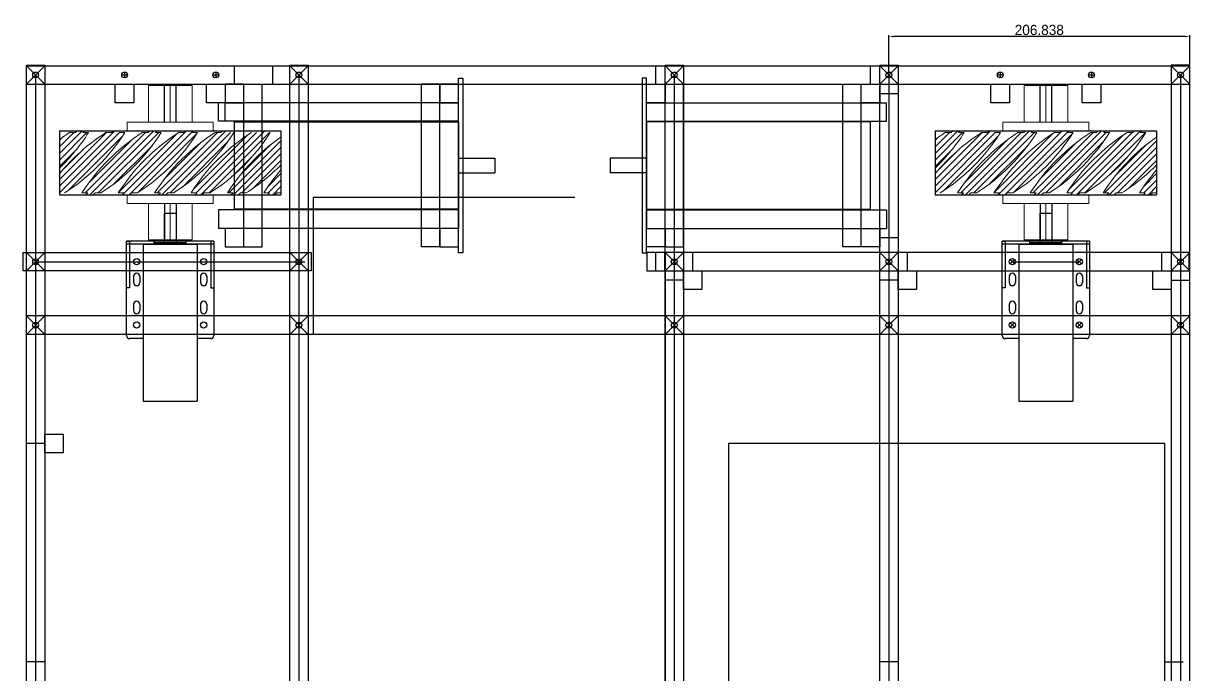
# Model space of a CAD drawing. Header units: millimetres. Extents: x -15418 to 43885, y -27590 to 23052.
# Drawn here: x 24962 to 25764, y -18521 to -18073 of the extents above; entities that cross this region are included whole.
import ezdxf

# ---------------------------------------------------------------- set-up
doc = ezdxf.new("R2010")
doc.units = ezdxf.units.MM
doc.header["$LTSCALE"] = 0.5
doc.layers.get('0').update_dxf_attribs({"lineweight": 5})
doc.layers.get('Defpoints').update_dxf_attribs({"color": 4})
for name, color, linetype in [('Layer1', 1, 'Continuous'), ('Layer2', 2, 'Continuous'), ('Layer3', 9, 'Continuous'), ('Layer4', 6, 'Continuous')]:
    doc.layers.add(name, color=color, linetype=linetype)
doc.layers.add('Layer5', color=51, linetype='Continuous', lineweight=5)
doc.dimstyles.new('ISO-25', dxfattribs={"dimtxt": 7, "dimasz": 3, "dimexe": 1, "dimexo": 1, "dimgap": 1, "dimtad": 1, "dimtoh": 1, "dimdec": 3, "dimdsep": 46, "dimtxsty": 'Standard', "dimcen": 2.5, "dimadec": 0, "dimazin": 0, "dimtfac": 1, "dimtdec": 3, "dimtmove": 0, "dimatfit": 3, "dimfxl": 1, "dimarcsym": 1})
pattern_1 = [(225, (50838.3963, -2337.0026), (2.24506403, -2.24506403), [])]
pattern_2 = [(225, (51440.5963, -2337.0026), (2.24506403, -2.24506403), [])]

# ---------------------------------------------------------------- blocks, each defined once
blk = doc.blocks.new('*D368')
at = {"layer": 'Defpoints', "color": 0, "transparency": 16777216}
for p in [(25556.9, -18082.13), (25763.73, -18102.18), (25556.9, -18108.53)]:
    blk.add_point(p, dxfattribs=at)
at = {"layer": 'Layer2', "color": 0, "lineweight": -2, "transparency": 16777216}
for p, q in [((25556.9, -18107.53), (25556.9, -18081.13)), ((25760.73, -18082.13), (25559.9, -18082.13)), ((25763.73, -18101.18), (25763.73, -18081.13))]:
    blk.add_line(p, q, dxfattribs=at)
at = {"layer": 'Layer2', "color": 0, "transparency": 16777216}
for points in [[(25559.9, -18081.63), (25559.9, -18082.63), (25556.9, -18082.13)], [(25760.73, -18081.63), (25760.73, -18082.63), (25763.73, -18082.13)]]:
    blk.add_solid(points, dxfattribs=at)
at = {"layer": 'Layer2', "color": 0, "transparency": 16777216, "insert": (25660.31, -18077.63), "char_height": 7, "attachment_point": 5}
blk.add_mtext('206.838', dxfattribs=at)

msp = doc.modelspace()

# ---------------------------------------------------------------- hatches: boundary and pattern name
at = {"layer": 'Layer5', "transparency": 33554661}
h = msp.add_hatch(dxfattribs=at)
h.set_pattern_fill('ANSI31', color=256, angle=180)
h.set_pattern_definition(pattern_1)
edge = h.paths.add_edge_path()
edge.add_line((25028.7036, -18146.8757), (25023.7036, -18146.8757))
edge.add_line((25023.7036, -18146.8757), (25022.4636, -18148.1157))
edge.add_line((25022.4636, -18148.1157), (25018.4636, -18148.1157))
edge.add_arc((25091.675, -18262.8471), 136.1, 122.5424058, 140.6485407)
edge.add_line((24986.4328, -18176.5495), (24986.4328, -18189.6357))
edge.add_line((24986.4328, -18189.6357), (24989.9436, -18189.6357))
edge.add_arc((24916.4751, -18074.6473), 136.455, -57.4246642, -32.5753358)
edge.add_line((25031.4636, -18148.1157), (25027.4636, -18148.1157))
edge.add_line((25027.4636, -18148.1157), (25028.7036, -18146.8757))
edge = h.paths.add_edge_path()
edge.add_line((25003.7036, -18146.8757), (24998.7036, -18146.8757))
edge.add_line((24998.7036, -18146.8757), (24997.4636, -18148.1157))
edge.add_line((24997.4636, -18148.1157), (24993.4636, -18148.1157))
edge.add_arc((25066.675, -18262.8471), 136.1, 122.5424058, 126.1273887)
edge.add_line((24986.4328, -18152.9181), (24986.4328, -18172.6422))
edge.add_arc((24891.4751, -18074.6473), 136.455, -45.9017964, -32.5753358)
edge.add_line((25006.4636, -18148.1157), (25002.4636, -18148.1157))
edge.add_line((25002.4636, -18148.1157), (25003.7036, -18146.8757))
h = msp.add_hatch(dxfattribs=at)
h.set_pattern_fill('ANSI31', color=256, angle=180)
h.set_pattern_definition(pattern_1)
h.paths.add_polyline_path([(25138.8328, -18173.7029, 0.03656583), (25126.9436, -18189.6357), (25130.9436, -18189.6357), (25129.7036, -18190.8757), (25134.7036, -18190.8757), (25135.9436, -18189.6357), (25138.8328, -18189.6357)], flags=17)
edge = h.paths.add_edge_path()
edge.add_line((25004.7036, -18190.8757), (25009.7036, -18190.8757))
edge.add_line((25009.7036, -18190.8757), (25010.9436, -18189.6357))
edge.add_line((25010.9436, -18189.6357), (25014.9436, -18189.6357))
edge.add_arc((24941.4751, -18074.6473), 136.455, -57.4246642, -32.5753358)
edge.add_line((25056.4636, -18148.1157), (25052.4636, -18148.1157))
edge.add_line((25052.4636, -18148.1157), (25053.7036, -18146.8757))
edge.add_line((25053.7036, -18146.8757), (25048.7036, -18146.8757))
edge.add_line((25048.7036, -18146.8757), (25047.4636, -18148.1157))
edge.add_line((25047.4636, -18148.1157), (25043.4636, -18148.1157))
edge.add_arc((25116.675, -18262.8471), 136.1, 122.5424058, 147.4575942)
edge.add_line((25001.9436, -18189.6357), (25005.9436, -18189.6357))
edge.add_line((25005.9436, -18189.6357), (25004.7036, -18190.8757))
edge = h.paths.add_edge_path()
edge.add_line((25079.7036, -18190.8757), (25084.7036, -18190.8757))
edge.add_line((25084.7036, -18190.8757), (25085.9436, -18189.6357))
edge.add_line((25085.9436, -18189.6357), (25089.9436, -18189.6357))
edge.add_arc((25016.4751, -18074.6473), 136.455, -57.4246642, -32.5753358)
edge.add_line((25131.4636, -18148.1157), (25127.4636, -18148.1157))
edge.add_line((25127.4636, -18148.1157), (25128.7036, -18146.8757))
edge.add_line((25128.7036, -18146.8757), (25123.7036, -18146.8757))
edge.add_line((25123.7036, -18146.8757), (25122.4636, -18148.1157))
edge.add_line((25122.4636, -18148.1157), (25118.4636, -18148.1157))
edge.add_arc((25191.675, -18262.8471), 136.1, 122.5424058, 147.4575942)
edge.add_line((25076.9436, -18189.6357), (25080.9436, -18189.6357))
edge.add_line((25080.9436, -18189.6357), (25079.7036, -18190.8757))
edge = h.paths.add_edge_path()
edge.add_line((25104.7036, -18190.8757), (25109.7036, -18190.8757))
edge.add_line((25109.7036, -18190.8757), (25110.9436, -18189.6357))
edge.add_line((25110.9436, -18189.6357), (25114.9436, -18189.6357))
edge.add_arc((25041.4751, -18074.6473), 136.455, -57.4246642, -44.481355)
edge.add_line((25138.8328, -18170.2582), (25138.8328, -18151.2057))
edge.add_arc((25216.675, -18262.8471), 136.1, 124.8862079, 147.4575942)
edge.add_line((25101.9436, -18189.6357), (25105.9436, -18189.6357))
edge.add_line((25105.9436, -18189.6357), (25104.7036, -18190.8757))
h = msp.add_hatch(dxfattribs=at)
h.set_pattern_fill('ANSI31', color=256, angle=180)
h.set_pattern_definition(pattern_1)
edge = h.paths.add_edge_path()
edge.add_line((25029.7036, -18190.8757), (25034.7036, -18190.8757))
edge.add_line((25034.7036, -18190.8757), (25035.9436, -18189.6357))
edge.add_line((25035.9436, -18189.6357), (25039.9436, -18189.6357))
edge.add_arc((24966.4751, -18074.6473), 136.455, -57.4246642, -32.5753358)
edge.add_line((25081.4636, -18148.1157), (25077.4636, -18148.1157))
edge.add_line((25077.4636, -18148.1157), (25078.7036, -18146.8757))
edge.add_line((25078.7036, -18146.8757), (25073.7036, -18146.8757))
edge.add_line((25073.7036, -18146.8757), (25072.4636, -18148.1157))
edge.add_line((25072.4636, -18148.1157), (25068.4636, -18148.1157))
edge.add_arc((25141.675, -18262.8471), 136.1, 122.5424058, 147.4575942)
edge.add_line((25026.9436, -18189.6357), (25030.9436, -18189.6357))
edge.add_line((25030.9436, -18189.6357), (25029.7036, -18190.8757))
edge = h.paths.add_edge_path()
edge.add_line((25054.7036, -18190.8757), (25059.7036, -18190.8757))
edge.add_line((25059.7036, -18190.8757), (25060.9436, -18189.6357))
edge.add_line((25060.9436, -18189.6357), (25064.9436, -18189.6357))
edge.add_arc((24991.4751, -18074.6473), 136.455, -57.4246642, -32.5753358)
edge.add_line((25106.4636, -18148.1157), (25102.4636, -18148.1157))
edge.add_line((25102.4636, -18148.1157), (25103.7036, -18146.8757))
edge.add_line((25103.7036, -18146.8757), (25098.7036, -18146.8757))
edge.add_line((25098.7036, -18146.8757), (25097.4636, -18148.1157))
edge.add_line((25097.4636, -18148.1157), (25093.4636, -18148.1157))
edge.add_arc((25166.675, -18262.8471), 136.1, 122.5424058, 147.4575942)
edge.add_line((25051.9436, -18189.6357), (25055.9436, -18189.6357))
edge.add_line((25055.9436, -18189.6357), (25054.7036, -18190.8757))
h = msp.add_hatch(dxfattribs=at)
h.set_pattern_fill('ANSI31', color=256, angle=180)
h.set_pattern_definition(pattern_2)
edge = h.paths.add_edge_path()
edge.add_line((25630.9036, -18146.8757), (25625.9036, -18146.8757))
edge.add_line((25625.9036, -18146.8757), (25624.6636, -18148.1157))
edge.add_line((25624.6636, -18148.1157), (25620.6636, -18148.1157))
edge.add_arc((25693.875, -18262.8471), 136.1, 122.5424058, 140.6485407)
edge.add_line((25588.6328, -18176.5495), (25588.6328, -18189.6357))
edge.add_line((25588.6328, -18189.6357), (25592.1436, -18189.6357))
edge.add_arc((25518.6751, -18074.6473), 136.455, -57.4246642, -32.5753358)
edge.add_line((25633.6636, -18148.1157), (25629.6636, -18148.1157))
edge.add_line((25629.6636, -18148.1157), (25630.9036, -18146.8757))
edge = h.paths.add_edge_path()
edge.add_line((25605.9036, -18146.8757), (25600.9036, -18146.8757))
edge.add_line((25600.9036, -18146.8757), (25599.6636, -18148.1157))
edge.add_line((25599.6636, -18148.1157), (25595.6636, -18148.1157))
edge.add_arc((25668.875, -18262.8471), 136.1, 122.5424058, 126.1273887)
edge.add_line((25588.6328, -18152.9181), (25588.6328, -18172.6422))
edge.add_arc((25493.6751, -18074.6473), 136.455, -45.9017964, -32.5753358)
edge.add_line((25608.6636, -18148.1157), (25604.6636, -18148.1157))
edge.add_line((25604.6636, -18148.1157), (25605.9036, -18146.8757))
h = msp.add_hatch(dxfattribs=at)
h.set_pattern_fill('ANSI31', color=256, angle=180)
h.set_pattern_definition(pattern_2)
h.paths.add_polyline_path([(25741.0328, -18173.7029, 0.03656583), (25729.1436, -18189.6357), (25733.1436, -18189.6357), (25731.9036, -18190.8757), (25736.9036, -18190.8757), (25738.1436, -18189.6357), (25741.0328, -18189.6357)], flags=17)
edge = h.paths.add_edge_path()
edge.add_line((25606.9036, -18190.8757), (25611.9036, -18190.8757))
edge.add_line((25611.9036, -18190.8757), (25613.1436, -18189.6357))
edge.add_line((25613.1436, -18189.6357), (25617.1436, -18189.6357))
edge.add_arc((25543.6751, -18074.6473), 136.455, -57.4246642, -32.5753358)
edge.add_line((25658.6636, -18148.1157), (25654.6636, -18148.1157))
edge.add_line((25654.6636, -18148.1157), (25655.9036, -18146.8757))
edge.add_line((25655.9036, -18146.8757), (25650.9036, -18146.8757))
edge.add_line((25650.9036, -18146.8757), (25649.6636, -18148.1157))
edge.add_line((25649.6636, -18148.1157), (25645.6636, -18148.1157))
edge.add_arc((25718.875, -18262.8471), 136.1, 122.5424058, 147.4575942)
edge.add_line((25604.1436, -18189.6357), (25608.1436, -18189.6357))
edge.add_line((25608.1436, -18189.6357), (25606.9036, -18190.8757))
edge = h.paths.add_edge_path()
edge.add_line((25681.9036, -18190.8757), (25686.9036, -18190.8757))
edge.add_line((25686.9036, -18190.8757), (25688.1436, -18189.6357))
edge.add_line((25688.1436, -18189.6357), (25692.1436, -18189.6357))
edge.add_arc((25618.6751, -18074.6473), 136.455, -57.4246642, -32.5753358)
edge.add_line((25733.6636, -18148.1157), (25729.6636, -18148.1157))
edge.add_line((25729.6636, -18148.1157), (25730.9036, -18146.8757))
edge.add_line((25730.9036, -18146.8757), (25725.9036, -18146.8757))
edge.add_line((25725.9036, -18146.8757), (25724.6636, -18148.1157))
edge.add_line((25724.6636, -18148.1157), (25720.6636, -18148.1157))
edge.add_arc((25793.875, -18262.8471), 136.1, 122.5424058, 147.4575942)
edge.add_line((25679.1436, -18189.6357), (25683.1436, -18189.6357))
edge.add_line((25683.1436, -18189.6357), (25681.9036, -18190.8757))
edge = h.paths.add_edge_path()
edge.add_line((25706.9036, -18190.8757), (25711.9036, -18190.8757))
edge.add_line((25711.9036, -18190.8757), (25713.1436, -18189.6357))
edge.add_line((25713.1436, -18189.6357), (25717.1436, -18189.6357))
edge.add_arc((25643.6751, -18074.6473), 136.455, -57.4246642, -44.481355)
edge.add_line((25741.0328, -18170.2582), (25741.0328, -18151.2057))
edge.add_arc((25818.875, -18262.8471), 136.1, 124.8862079, 147.4575942)
edge.add_line((25704.1436, -18189.6357), (25708.1436, -18189.6357))
edge.add_line((25708.1436, -18189.6357), (25706.9036, -18190.8757))
h = msp.add_hatch(dxfattribs=at)
h.set_pattern_fill('ANSI31', color=256, angle=180)
h.set_pattern_definition(pattern_2)
edge = h.paths.add_edge_path()
edge.add_line((25631.9036, -18190.8757), (25636.9036, -18190.8757))
edge.add_line((25636.9036, -18190.8757), (25638.1436, -18189.6357))
edge.add_line((25638.1436, -18189.6357), (25642.1436, -18189.6357))
edge.add_arc((25568.6751, -18074.6473), 136.455, -57.4246642, -32.5753358)
edge.add_line((25683.6636, -18148.1157), (25679.6636, -18148.1157))
edge.add_line((25679.6636, -18148.1157), (25680.9036, -18146.8757))
edge.add_line((25680.9036, -18146.8757), (25675.9036, -18146.8757))
edge.add_line((25675.9036, -18146.8757), (25674.6636, -18148.1157))
edge.add_line((25674.6636, -18148.1157), (25670.6636, -18148.1157))
edge.add_arc((25743.875, -18262.8471), 136.1, 122.5424058, 147.4575942)
edge.add_line((25629.1436, -18189.6357), (25633.1436, -18189.6357))
edge.add_line((25633.1436, -18189.6357), (25631.9036, -18190.8757))
edge = h.paths.add_edge_path()
edge.add_line((25656.9036, -18190.8757), (25661.9036, -18190.8757))
edge.add_line((25661.9036, -18190.8757), (25663.1436, -18189.6357))
edge.add_line((25663.1436, -18189.6357), (25667.1436, -18189.6357))
edge.add_arc((25593.6751, -18074.6473), 136.455, -57.4246642, -32.5753358)
edge.add_line((25708.6636, -18148.1157), (25704.6636, -18148.1157))
edge.add_line((25704.6636, -18148.1157), (25705.9036, -18146.8757))
edge.add_line((25705.9036, -18146.8757), (25700.9036, -18146.8757))
edge.add_line((25700.9036, -18146.8757), (25699.6636, -18148.1157))
edge.add_line((25699.6636, -18148.1157), (25695.6636, -18148.1157))
edge.add_arc((25768.875, -18262.8471), 136.1, 122.5424058, 147.4575942)
edge.add_line((25654.1436, -18189.6357), (25658.1436, -18189.6357))
edge.add_line((25658.1436, -18189.6357), (25656.9036, -18190.8757))

# ---------------------------------------------------------------- linework, layer by layer
at = {"transparency": 33554661}
for p, q in [((25047.6328, -18115.8757), (25077.6328, -18115.8757)), ((25047.6328, -18140.8757), (25047.6328, -18115.8757)), ((25062.6328, -18140.8757), (25062.6328, -18115.8757)), ((25077.6328, -18140.8757), (25077.6328, -18115.8757)), ((25649.8328, -18115.8757), (25679.8328, -18115.8757)), ((25649.8328, -18140.8757), (25649.8328, -18115.8757)), ((25664.8328, -18140.8757), (25664.8328, -18115.8757)), ((25679.8328, -18140.8757), (25679.8328, -18115.8757)), ((25033.1328, -18146.8757), (25033.1328, -18140.8757)), ((25033.1328, -18140.8757), (25092.1328, -18140.8757)), ((25092.1328, -18140.8757), (25092.1328, -18146.8757)), ((25635.3328, -18146.8757), (25635.3328, -18140.8757)), ((25635.3328, -18140.8757), (25694.3328, -18140.8757)), ((25694.3328, -18140.8757), (25694.3328, -18146.8757)), ((25092.1328, -18146.8757), (25033.1328, -18146.8757)), ((25694.3328, -18146.8757), (25635.3328, -18146.8757)), ((25033.1328, -18190.8757), (25092.1328, -18190.8757)), ((25033.1328, -18196.8757), (25033.1328, -18190.8757)), ((25092.1328, -18190.8757), (25092.1328, -18196.8757)), ((25635.3328, -18190.8757), (25694.3328, -18190.8757)), ((25635.3328, -18196.8757), (25635.3328, -18190.8757)), ((25694.3328, -18190.8757), (25694.3328, -18196.8757)), ((25092.1328, -18196.8757), (25033.1328, -18196.8757)), ((25047.6328, -18196.8757), (25047.6328, -18221.8757)), ((25062.6328, -18196.8757), (25062.6328, -18221.8757)), ((25077.6328, -18196.8757), (25077.6328, -18221.8757)), ((25694.3328, -18196.8757), (25635.3328, -18196.8757)), ((25649.8328, -18196.8757), (25649.8328, -18221.8757)), ((25664.8328, -18196.8757), (25664.8328, -18221.8757)), ((25679.8328, -18196.8757), (25679.8328, -18221.8757)), ((25077.6328, -18221.8757), (25047.6328, -18221.8757)), ((25679.8328, -18221.8757), (25649.8328, -18221.8757))]:
    msp.add_line(p, q, dxfattribs=at)
at = {"layer": 'Defpoints', "transparency": 33554661}
for p, q in [((25032.6328, -18287.5857), (25032.6328, -18222.8757)), ((25092.6328, -18222.8757), (25032.6328, -18222.8757)), ((25032.6328, -18222.8757), (25034.6328, -18222.8757)), ((25034.6328, -18222.8757), (25034.6328, -18254.8757)), ((25051.6328, -18224.8757), (25051.6328, -18222.8757)), ((25073.6328, -18224.8757), (25073.6328, -18222.8757)), ((25092.6328, -18222.8757), (25090.6328, -18222.8757)), ((25090.6328, -18222.8757), (25090.6328, -18254.8757)), ((25092.6328, -18222.8757), (25092.6328, -18287.5857)), ((25634.8328, -18287.5857), (25634.8328, -18222.8757)), ((25694.8328, -18222.8757), (25634.8328, -18222.8757)), ((25634.8328, -18222.8757), (25636.8328, -18222.8757)), ((25636.8328, -18222.8757), (25636.8328, -18254.8757)), ((25653.8328, -18224.8757), (25653.8328, -18222.8757)), ((25675.8328, -18224.8757), (25675.8328, -18222.8757)), ((25694.8328, -18222.8757), (25692.8328, -18222.8757)), ((25692.8328, -18222.8757), (25692.8328, -18254.8757)), ((25694.8328, -18222.8757), (25694.8328, -18287.5857)), ((25092.6328, -18224.8757), (25032.6328, -18224.8757)), ((25694.8328, -18224.8757), (25634.8328, -18224.8757)), ((25037.4828, -18246.8757), (25037.4828, -18251.1757)), ((25041.7828, -18246.8757), (25041.7828, -18251.1757)), ((25083.4828, -18246.8757), (25083.4828, -18251.1757)), ((25087.7828, -18246.8757), (25087.7828, -18251.1757)), ((25639.6828, -18246.8757), (25639.6828, -18251.1757)), ((25643.9828, -18246.8757), (25643.9828, -18251.1757)), ((25685.6828, -18246.8757), (25685.6828, -18251.1757)), ((25689.9828, -18246.8757), (25689.9828, -18251.1757)), ((25034.6328, -18254.8757), (25032.6328, -18254.8757)), ((25090.6328, -18254.8757), (25092.6328, -18254.8757)), ((25636.8328, -18254.8757), (25634.8328, -18254.8757)), ((25692.8328, -18254.8757), (25694.8328, -18254.8757)), ((25037.4828, -18266.1757), (25037.4828, -18270.4757)), ((25041.7828, -18266.1757), (25041.7828, -18270.4757)), ((25083.4828, -18266.1757), (25083.4828, -18270.4757)), ((25087.7828, -18266.1757), (25087.7828, -18270.4757)), ((25639.6828, -18266.1757), (25639.6828, -18270.4757)), ((25643.9828, -18266.1757), (25643.9828, -18270.4757)), ((25685.6828, -18266.1757), (25685.6828, -18270.4757)), ((25689.9828, -18266.1757), (25689.9828, -18270.4757)), ((25043.9828, -18289.7357), (25034.7828, -18289.7357)), ((25090.4828, -18289.7357), (25081.2828, -18289.7357)), ((25646.1828, -18289.7357), (25636.9828, -18289.7357)), ((25692.6828, -18289.7357), (25683.4828, -18289.7357))]:
    msp.add_line(p, q, dxfattribs=at)
for centre in [(25039.6328, -18236.8757), (25039.6328, -18236.8757), (25085.6328, -18236.8757), (25085.6328, -18236.8757), (25641.8328, -18236.8757), (25641.8328, -18236.8757), (25687.8328, -18236.8757), (25687.8328, -18236.8757), (25039.6328, -18280.4757), (25039.6328, -18280.4757), (25085.6328, -18280.4757), (25085.6328, -18280.4757), (25641.8328, -18280.4757), (25641.8328, -18280.4757), (25687.8328, -18280.4757), (25687.8328, -18280.4757)]:
    msp.add_circle(centre, 2.15, dxfattribs=at)
for centre, start, end in [((25039.6328, -18246.8757), 0, 180), ((25085.6328, -18246.8757), 0, 180), ((25641.8328, -18246.8757), 0, 180), ((25687.8328, -18246.8757), 0, 180), ((25039.6328, -18251.1757), 180, 0), ((25085.6328, -18251.1757), 180, 0), ((25641.8328, -18251.1757), 180, 0), ((25687.8328, -18251.1757), 180, 0), ((25039.6328, -18266.1757), 0, 180), ((25039.6328, -18270.4757), 180, 0), ((25085.6328, -18266.1757), 0, 180), ((25085.6328, -18270.4757), 180, 0), ((25641.8328, -18266.1757), 0, 180), ((25641.8328, -18270.4757), 180, 0), ((25687.8328, -18266.1757), 0, 180), ((25687.8328, -18270.4757), 180, 0), ((25034.7828, -18287.5857), 180, 270), ((25090.4828, -18287.5857), 270, 0), ((25636.9828, -18287.5857), 180, 270), ((25692.6828, -18287.5857), 270, 0)]:
    msp.add_arc(centre, 2.15, start, end, dxfattribs=at)
at = {"layer": 'Layer1', "transparency": 33554661}
for p, q in [((25260.8451, -18110.7757), (25263.8451, -18110.7757)), ((25260.8451, -18230.7757), (25260.8451, -18110.7757)), ((25263.8451, -18110.7757), (25263.8451, -18230.7757)), ((25390.2451, -18110.7757), (25387.2451, -18110.7757)), ((25387.2451, -18110.7757), (25387.2451, -18230.7757)), ((25390.2451, -18230.7757), (25390.2451, -18110.7757)), ((25100.5451, -18114.8757), (25100.5451, -18127.5757)), ((25113.2451, -18114.8757), (25100.5451, -18114.8757)), ((25113.2451, -18127.5757), (25113.2451, -18114.8757)), ((25248.1451, -18114.8757), (25248.1451, -18127.5757)), ((25260.8451, -18114.8757), (25248.1451, -18114.8757)), ((25260.8451, -18127.5757), (25260.8451, -18114.8757)), ((25390.2451, -18127.5757), (25390.2451, -18114.8757)), ((25390.2451, -18114.8757), (25402.9451, -18114.8757)), ((25402.9451, -18114.8757), (25402.9451, -18127.5757)), ((25537.8451, -18127.5757), (25537.8451, -18114.8757)), ((25550.5451, -18114.8757), (25550.5451, -18127.5757)), ((25100.5451, -18127.5757), (25113.2451, -18127.5757)), ((25248.1451, -18127.5757), (25260.8451, -18127.5757)), ((25402.9451, -18127.5757), (25390.2451, -18127.5757)), ((25550.5451, -18127.5757), (25537.8451, -18127.5757)), ((25340.8451, -18192.6536), (25160.8451, -18192.6536)), ((25160.8451, -18192.6536), (25160.8451, -18286.9067)), ((25058.6328, -18223.5757), (25058.6328, -18203.5757)), ((25058.6328, -18203.5757), (25066.6328, -18203.5757)), ((25066.6328, -18203.5757), (25066.6328, -18223.5757)), ((25660.8328, -18223.5757), (25660.8328, -18203.5757)), ((25660.8328, -18203.5757), (25668.8328, -18203.5757)), ((25668.8328, -18203.5757), (25668.8328, -18223.5757)), ((25100.5451, -18213.9757), (25100.5451, -18226.6757)), ((25113.2451, -18213.9757), (25100.5451, -18213.9757)), ((25113.2451, -18226.6757), (25113.2451, -18213.9757)), ((25248.1451, -18213.9757), (25248.1451, -18226.6757)), ((25260.8451, -18213.9757), (25248.1451, -18213.9757)), ((25260.8451, -18226.6757), (25260.8451, -18213.9757)), ((25390.2451, -18226.6757), (25390.2451, -18213.9757)), ((25390.2451, -18213.9757), (25402.9451, -18213.9757)), ((25402.9451, -18213.9757), (25402.9451, -18226.6757)), ((25537.8451, -18226.6757), (25537.8451, -18213.9757)), ((25537.8451, -18213.9757), (25550.5451, -18213.9757)), ((25550.5451, -18213.9757), (25550.5451, -18226.6757)), ((25051.6328, -18224.8757), (25051.6328, -18223.5757)), ((25051.6328, -18223.5757), (25073.6328, -18223.5757)), ((25058.6328, -18224.8757), (25058.6328, -18223.5757)), ((25062.6328, -18224.8757), (25062.6328, -18223.5757)), ((25066.6328, -18224.8757), (25066.6328, -18223.5757)), ((25073.6328, -18224.8757), (25073.6328, -18223.5757)), ((25653.8328, -18224.8757), (25653.8328, -18223.5757)), ((25653.8328, -18223.5757), (25675.8328, -18223.5757)), ((25660.8328, -18224.8757), (25660.8328, -18223.5757)), ((25664.8328, -18224.8757), (25664.8328, -18223.5757)), ((25668.8328, -18224.8757), (25668.8328, -18223.5757)), ((25675.8328, -18224.8757), (25675.8328, -18223.5757)), ((25043.9828, -18224.8757), (25081.2828, -18224.8757)), ((25043.9828, -18224.8757), (25043.9828, -18332.6757)), ((25081.2828, -18224.8757), (25081.2828, -18332.6757)), ((25100.5451, -18226.6757), (25113.2451, -18226.6757)), ((25248.1451, -18226.6757), (25260.8451, -18226.6757)), ((25263.8451, -18230.7757), (25260.8451, -18230.7757)), ((25387.2451, -18230.7757), (25390.2451, -18230.7757)), ((25402.9451, -18226.6757), (25390.2451, -18226.6757)), ((25402.9451, -18230.5257), (25402.9451, -18793.2257)), ((25409.2951, -18230.5257), (25409.2951, -18793.2257)), ((25415.6451, -18230.5257), (25415.6451, -18793.2257)), ((25550.5451, -18226.6757), (25537.8451, -18226.6757)), ((25646.1828, -18224.8757), (25683.4828, -18224.8757)), ((25646.1828, -18224.8757), (25646.1828, -18332.6757)), ((25683.4828, -18224.8757), (25683.4828, -18332.6757)), ((25641.8328, -18236.8757), (25687.8328, -18236.8757)), ((25043.9828, -18332.6757), (25081.2828, -18332.6757)), ((25646.1828, -18332.6757), (25683.4828, -18332.6757)), ((25446.5951, -18361.8757), (25446.5951, -18661.8757)), ((25746.5951, -18361.8757), (25446.5951, -18361.8757)), ((25746.5951, -18661.8757), (25746.5951, -18361.8757))]:
    msp.add_line(p, q, dxfattribs=at)
at = {"layer": 'Layer2', "transparency": 33554661}
for p, q in [((24963.7328, -18921.8757), (24963.7328, -18101.8757)), ((24963.7328, -18101.8757), (24976.4328, -18101.8757)), ((24963.7328, -18102.1757), (25763.7328, -18102.1757)), ((24976.4328, -18101.8757), (24976.4328, -18921.8757)), ((25106.8951, -18114.8757), (25106.8951, -18102.1757)), ((25133.1501, -18114.8757), (25133.1501, -18102.1757)), ((25144.8328, -18921.8757), (25144.8328, -18101.8757)), ((25144.8328, -18101.8757), (25157.5328, -18101.8757)), ((25157.5328, -18101.8757), (25157.5328, -18921.8757)), ((25396.5951, -18114.8757), (25396.5951, -18102.1757)), ((25402.9451, -18921.8757), (25402.9451, -18101.8757)), ((25402.9451, -18101.8757), (25415.6451, -18101.8757)), ((25415.6451, -18101.8757), (25415.6451, -18921.8757)), ((25544.1951, -18114.8757), (25544.1951, -18102.1757)), ((25550.5451, -18921.8757), (25550.5451, -18101.8757)), ((25550.5451, -18101.8757), (25563.2451, -18101.8757)), ((25563.2451, -18101.8757), (25563.2451, -18921.8757)), ((25751.0328, -18101.8757), (25751.0328, -18921.8757)), ((25763.7328, -18101.8757), (25751.0328, -18101.8757)), ((25763.7328, -18921.8757), (25763.7328, -18101.8757)), ((24970.0828, -18108.5257), (24970.0828, -18915.2257)), ((25029.2828, -18108.5257), (25033.2828, -18108.5257)), ((25031.2828, -18106.5257), (25031.2828, -18110.5257)), ((25091.9828, -18108.5257), (25095.9828, -18108.5257)), ((25093.9828, -18106.5257), (25093.9828, -18110.5257)), ((25151.1828, -18108.5257), (25151.1828, -18915.2257)), ((25409.2951, -18108.5257), (25409.2951, -18915.2257)), ((25556.8951, -18108.5257), (25556.8951, -18915.2257)), ((25631.4828, -18108.5257), (25635.4828, -18108.5257)), ((25633.4828, -18106.5257), (25633.4828, -18110.5257)), ((25694.1828, -18108.5257), (25698.1828, -18108.5257)), ((25696.1828, -18106.5257), (25696.1828, -18110.5257)), ((25757.3828, -18108.5257), (25757.3828, -18915.2257)), ((24963.7328, -18114.8757), (25763.7328, -18114.8757)), ((25024.8588, -18127.5757), (25024.8588, -18114.8757)), ((25024.8588, -18114.8757), (25037.5588, -18114.8757)), ((25024.8588, -18127.5757), (25024.8588, -18114.8757)), ((25024.8588, -18114.8757), (25037.5588, -18114.8757)), ((25037.5588, -18114.8757), (25037.5588, -18127.5757)), ((25037.5588, -18114.8757), (25037.5588, -18127.5757)), ((25058.6328, -18140.8757), (25058.6328, -18115.8757)), ((25066.6328, -18140.8757), (25066.6328, -18115.8757)), ((25087.6328, -18127.5757), (25087.6328, -18114.8757)), ((25087.6328, -18114.8757), (25100.3328, -18114.8757)), ((25087.6328, -18127.5757), (25087.6328, -18114.8757)), ((25087.6328, -18114.8757), (25100.3328, -18114.8757)), ((25537.8451, -18114.8757), (25550.5451, -18114.8757)), ((25627.0588, -18127.5757), (25627.0588, -18114.8757)), ((25627.0588, -18114.8757), (25639.7588, -18114.8757)), ((25627.0588, -18127.5757), (25627.0588, -18114.8757)), ((25627.0588, -18114.8757), (25639.7588, -18114.8757)), ((25639.7588, -18114.8757), (25639.7588, -18127.5757)), ((25639.7588, -18114.8757), (25639.7588, -18127.5757)), ((25660.8328, -18140.8757), (25660.8328, -18115.8757)), ((25668.8328, -18140.8757), (25668.8328, -18115.8757)), ((25689.8328, -18127.5757), (25689.8328, -18114.8757)), ((25689.8328, -18114.8757), (25702.5328, -18114.8757)), ((25689.8328, -18127.5757), (25689.8328, -18114.8757)), ((25689.8328, -18114.8757), (25702.5328, -18114.8757)), ((25702.5328, -18114.8757), (25702.5328, -18127.5757)), ((25702.5328, -18114.8757), (25702.5328, -18127.5757)), ((25550.5451, -18121.2257), (25563.2451, -18121.2257)), ((25037.5588, -18127.5757), (25024.8588, -18127.5757)), ((25037.5588, -18127.5757), (25024.8588, -18127.5757)), ((25100.3328, -18127.5757), (25087.6328, -18127.5757)), ((25100.3328, -18127.5757), (25087.6328, -18127.5757)), ((25639.7588, -18127.5757), (25627.0588, -18127.5757)), ((25639.7588, -18127.5757), (25627.0588, -18127.5757)), ((25702.5328, -18127.5757), (25689.8328, -18127.5757)), ((25702.5328, -18127.5757), (25689.8328, -18127.5757)), ((25106.8451, -18200.7757), (25106.8451, -18140.7757)), ((25106.8451, -18140.7757), (25260.8451, -18140.7757)), ((25260.8451, -18140.7757), (25260.8451, -18200.7757)), ((25390.2451, -18140.7757), (25390.2451, -18200.7757)), ((25544.2451, -18140.7757), (25390.2451, -18140.7757)), ((25544.2451, -18200.7757), (25544.2451, -18140.7757)), ((25260.8451, -18165.7757), (25285.8451, -18165.7757)), ((25285.8451, -18165.7757), (25285.8451, -18175.7757)), ((25390.2451, -18165.7757), (25365.2451, -18165.7757)), ((25365.2451, -18165.7757), (25365.2451, -18175.7757)), ((25260.8451, -18175.7757), (25285.8451, -18175.7757)), ((25390.2451, -18175.7757), (25365.2451, -18175.7757)), ((25058.6328, -18196.8757), (25058.6328, -18221.8757)), ((25066.6328, -18196.8757), (25066.6328, -18221.8757)), ((25660.8328, -18196.8757), (25660.8328, -18221.8757)), ((25668.8328, -18196.8757), (25668.8328, -18221.8757)), ((25260.8451, -18200.7757), (25106.8451, -18200.7757)), ((25390.2451, -18200.7757), (25544.2451, -18200.7757)), ((25550.5451, -18220.3257), (25563.2451, -18220.3257)), ((24961.6328, -18230.5257), (25159.6328, -18230.5257)), ((24961.6328, -18243.2257), (24961.6328, -18230.5257)), ((25159.6328, -18230.5257), (25159.6328, -18243.2257)), ((25390.489, -18230.5257), (25390.489, -18243.2257)), ((25763.489, -18230.5257), (25390.489, -18230.5257)), ((25396.5951, -18243.2257), (25396.5951, -18230.5257)), ((25402.789, -18243.2257), (25402.789, -18230.5257)), ((25421.9951, -18243.2257), (25421.9951, -18230.5257)), ((25569.5951, -18243.2257), (25569.5951, -18230.5257)), ((25744.6828, -18243.2257), (25744.6828, -18230.5257)), ((25763.489, -18243.2257), (25763.489, -18230.5257)), ((25763.7328, -18243.2257), (25763.7328, -18230.5257)), ((24970.0828, -18236.8757), (25155.1828, -18236.8757)), ((25159.6328, -18243.2257), (24961.6328, -18243.2257)), ((25390.489, -18243.2257), (25763.489, -18243.2257)), ((25415.6451, -18255.9257), (25415.6451, -18243.2257)), ((25415.6451, -18243.2257), (25428.3451, -18243.2257)), ((25415.6451, -18255.9257), (25415.6451, -18243.2257)), ((25415.6451, -18243.2257), (25428.3451, -18243.2257)), ((25428.3451, -18243.2257), (25428.3451, -18255.9257)), ((25428.3451, -18243.2257), (25428.3451, -18255.9257)), ((25563.2451, -18255.9257), (25563.2451, -18243.2257)), ((25563.2451, -18243.2257), (25575.9451, -18243.2257)), ((25563.2451, -18255.9257), (25563.2451, -18243.2257)), ((25563.2451, -18243.2257), (25575.9451, -18243.2257)), ((25575.9451, -18243.2257), (25575.9451, -18255.9257)), ((25575.9451, -18243.2257), (25575.9451, -18255.9257)), ((25738.3328, -18255.9257), (25738.3328, -18243.2257)), ((25738.3328, -18243.2257), (25751.0328, -18243.2257)), ((25738.3328, -18255.9257), (25738.3328, -18243.2257)), ((25738.3328, -18243.2257), (25751.0328, -18243.2257)), ((25751.0328, -18243.2257), (25751.0328, -18255.9257)), ((25751.0328, -18243.2257), (25751.0328, -18255.9257)), ((25415.6951, -18249.5757), (25402.9451, -18249.5757)), ((25563.2451, -18249.5757), (25550.5451, -18249.5757)), ((25751.0328, -18249.5757), (25763.7328, -18249.5757)), ((25428.3451, -18255.9257), (25415.6451, -18255.9257)), ((25428.3451, -18255.9257), (25415.6451, -18255.9257)), ((25575.9451, -18255.9257), (25563.2451, -18255.9257)), ((25575.9451, -18255.9257), (25563.2451, -18255.9257)), ((25751.0328, -18255.9257), (25738.3328, -18255.9257)), ((25751.0328, -18255.9257), (25738.3328, -18255.9257)), ((25763.7328, -18274.1257), (24963.7328, -18274.1257)), ((25763.7328, -18286.8257), (24963.7328, -18286.8257)), ((24976.4328, -18368.2257), (24976.4328, -18355.5257)), ((24976.4328, -18355.5257), (24989.1328, -18355.5257)), ((24976.4328, -18368.2257), (24976.4328, -18355.5257)), ((24976.4328, -18355.5257), (24989.1328, -18355.5257)), ((24989.1328, -18355.5257), (24989.1328, -18368.2257)), ((24989.1328, -18355.5257), (24989.1328, -18368.2257)), ((24976.4328, -18361.8757), (24963.7328, -18361.8757)), ((24989.1328, -18368.2257), (24976.4328, -18368.2257)), ((24989.1328, -18368.2257), (24976.4328, -18368.2257)), ((24976.4328, -18511.8757), (24963.7328, -18511.8757)), ((25563.2451, -18511.8757), (25550.5451, -18511.8757)), ((25746.5451, -18511.8757), (25759.2451, -18511.8757))]:
    msp.add_line(p, q, dxfattribs=at)
for centre in [(25031.2828, -18108.5257), (25093.9828, -18108.5257), (25633.4828, -18108.5257), (25696.1828, -18108.5257)]:
    msp.add_circle(centre, 2, dxfattribs=at)
at = {"layer": 'Layer3', "transparency": 33554661}
for p, q in [((24963.7328, -18102.1757), (24976.4328, -18114.8757)), ((24963.7328, -18114.8757), (24976.4328, -18102.1757)), ((24963.7328, -18102.1757), (24976.4328, -18114.8757)), ((24963.7328, -18114.8757), (24976.4328, -18102.1757)), ((25157.5328, -18102.1757), (25144.8328, -18114.8757)), ((25157.5328, -18114.8757), (25144.8328, -18102.1757)), ((25144.8328, -18102.1757), (25157.5328, -18114.8757)), ((25144.8328, -18114.8757), (25157.5328, -18102.1757)), ((25144.8328, -18102.1757), (25157.5328, -18114.8757)), ((25144.8328, -18114.8757), (25157.5328, -18102.1757)), ((25402.9451, -18102.1757), (25415.6451, -18114.8757)), ((25402.9451, -18114.8757), (25415.6451, -18102.1757)), ((25402.9451, -18102.1757), (25415.6451, -18114.8757)), ((25402.9451, -18114.8757), (25415.6451, -18102.1757)), ((25402.9451, -18102.1757), (25415.6451, -18114.8757)), ((25402.9451, -18114.8757), (25415.6451, -18102.1757)), ((25550.5451, -18102.1757), (25563.2451, -18114.8757)), ((25550.5451, -18114.8757), (25563.2451, -18102.1757)), ((25550.5451, -18102.1757), (25563.2451, -18114.8757)), ((25550.5451, -18114.8757), (25563.2451, -18102.1757)), ((25550.5451, -18102.1757), (25563.2451, -18114.8757)), ((25550.5451, -18114.8757), (25563.2451, -18102.1757)), ((25763.7328, -18102.1757), (25751.0328, -18114.8757)), ((25763.7328, -18114.8757), (25751.0328, -18102.1757)), ((25062.6328, -18115.8757), (25062.6328, -18114.8757)), ((25664.8328, -18115.8757), (25664.8328, -18114.8757)), ((24986.4328, -18146.8757), (25138.8328, -18146.8757)), ((24986.4328, -18146.8757), (24986.4328, -18190.8757)), ((25138.8328, -18146.8757), (25138.8328, -18190.8757)), ((25588.6328, -18146.8757), (25741.0328, -18146.8757)), ((25588.6328, -18146.8757), (25588.6328, -18190.8757)), ((25741.0328, -18146.8757), (25741.0328, -18190.8757)), ((24986.4328, -18190.8757), (25138.8328, -18190.8757)), ((25588.6328, -18190.8757), (25741.0328, -18190.8757)), ((25062.6328, -18222.8757), (25062.6328, -18221.8757)), ((25664.8328, -18222.8757), (25664.8328, -18221.8757)), ((24963.7328, -18243.2257), (24976.4328, -18230.5257)), ((24963.7328, -18243.2257), (24976.4328, -18230.5257)), ((24963.7328, -18230.5257), (24976.4328, -18243.2257)), ((25157.5328, -18243.2257), (25144.8328, -18230.5257)), ((25157.5328, -18230.5257), (25144.8328, -18243.2257)), ((25144.8328, -18243.2257), (25157.5328, -18230.5257)), ((25144.8328, -18243.2257), (25157.5328, -18230.5257)), ((25144.8328, -18230.5257), (25157.5328, -18243.2257)), ((25402.9451, -18243.2257), (25415.6451, -18230.5257)), ((25402.9451, -18230.5257), (25415.6451, -18243.2257)), ((25402.9451, -18243.2257), (25415.6451, -18230.5257)), ((25402.9451, -18243.2257), (25415.6451, -18230.5257)), ((25402.9451, -18230.5257), (25415.6451, -18243.2257)), ((25550.5451, -18243.2257), (25563.2451, -18230.5257)), ((25550.5451, -18230.5257), (25563.2451, -18243.2257)), ((25550.5451, -18243.2257), (25563.2451, -18230.5257)), ((25550.5451, -18243.2257), (25563.2451, -18230.5257)), ((25550.5451, -18230.5257), (25563.2451, -18243.2257)), ((25763.7328, -18243.2257), (25751.0328, -18230.5257)), ((25763.7328, -18230.5257), (25751.0328, -18243.2257)), ((25640.3125, -18238.396), (25643.3531, -18235.3555)), ((25640.3125, -18235.3555), (25643.3531, -18238.396)), ((25686.3125, -18238.396), (25689.3531, -18235.3555)), ((25686.3125, -18235.3555), (25689.3531, -18238.396)), ((24963.7328, -18286.8257), (24976.4328, -18274.1257)), ((24963.7328, -18286.8257), (24976.4328, -18274.1257)), ((24963.7328, -18274.1257), (24976.4328, -18286.8257)), ((25157.5328, -18286.8257), (25144.8328, -18274.1257)), ((25157.5328, -18274.1257), (25144.8328, -18286.8257)), ((25144.8328, -18286.8257), (25157.5328, -18274.1257)), ((25144.8328, -18286.8257), (25157.5328, -18274.1257)), ((25144.8328, -18274.1257), (25157.5328, -18286.8257)), ((25402.9451, -18286.8257), (25415.6451, -18274.1257)), ((25402.9451, -18274.1257), (25415.6451, -18286.8257)), ((25402.9451, -18286.8257), (25415.6451, -18274.1257)), ((25402.9451, -18286.8257), (25415.6451, -18274.1257)), ((25402.9451, -18274.1257), (25415.6451, -18286.8257)), ((25550.5451, -18286.8257), (25563.2451, -18274.1257)), ((25550.5451, -18274.1257), (25563.2451, -18286.8257)), ((25550.5451, -18286.8257), (25563.2451, -18274.1257)), ((25550.5451, -18286.8257), (25563.2451, -18274.1257)), ((25550.5451, -18274.1257), (25563.2451, -18286.8257)), ((25640.3125, -18281.996), (25643.3531, -18278.9555)), ((25640.3125, -18278.9555), (25643.3531, -18281.996)), ((25686.3125, -18281.996), (25689.3531, -18278.9555)), ((25686.3125, -18278.9555), (25689.3531, -18281.996)), ((25763.7328, -18286.8257), (25751.0328, -18274.1257)), ((25763.7328, -18274.1257), (25751.0328, -18286.8257))]:
    msp.add_line(p, q, dxfattribs=at)
for centre in [(24970.0828, -18108.5257), (24970.0828, -18108.5257), (24970.0828, -18108.5257), (24970.0828, -18108.5257), (24970.0828, -18108.5257), (24970.0828, -18108.5257), (25031.2828, -18108.5257), (25093.9828, -18108.5257), (25151.1828, -18108.5257), (25151.1828, -18108.5257), (25151.1828, -18108.5257), (25151.1828, -18108.5257), (25151.1828, -18108.5257), (25151.1828, -18108.5257), (25151.1828, -18108.5257), (25151.1828, -18108.5257), (25151.1828, -18108.5257), (25409.2951, -18108.5257), (25409.2951, -18108.5257), (25409.2951, -18108.5257), (25409.2951, -18108.5257), (25409.2951, -18108.5257), (25409.2951, -18108.5257), (25409.2951, -18108.5257), (25409.2951, -18108.5257), (25409.2951, -18108.5257), (25556.8951, -18108.5257), (25556.8951, -18108.5257), (25556.8951, -18108.5257), (25556.8951, -18108.5257), (25556.8951, -18108.5257), (25556.8951, -18108.5257), (25556.8951, -18108.5257), (25556.8951, -18108.5257), (25556.8951, -18108.5257), (25633.4828, -18108.5257), (25696.1828, -18108.5257), (25757.3828, -18108.5257), (25757.3828, -18108.5257), (25757.3828, -18108.5257), (24970.0828, -18236.8757), (24970.0828, -18236.8757), (24970.0828, -18236.8757), (24970.0828, -18236.8757), (24970.0828, -18236.8757), (24970.0828, -18236.8757), (25151.1828, -18236.8757), (25151.1828, -18236.8757), (25151.1828, -18236.8757), (25151.1828, -18236.8757), (25151.1828, -18236.8757), (25151.1828, -18236.8757), (25151.1828, -18236.8757), (25151.1828, -18236.8757), (25151.1828, -18236.8757), (25409.1951, -18236.8757), (25409.1951, -18236.8757), (25409.1951, -18236.8757), (25409.1951, -18236.8757), (25409.1951, -18236.8757), (25409.1951, -18236.8757), (25409.1951, -18236.8757), (25409.1951, -18236.8757), (25409.2951, -18236.8757), (25556.8951, -18236.8757), (25556.8951, -18236.8757), (25556.8951, -18236.8757), (25556.8951, -18236.8757), (25556.8951, -18236.8757), (25556.8951, -18236.8757), (25556.8951, -18236.8757), (25556.8951, -18236.8757), (25556.8951, -18236.8757), (25757.3828, -18236.8757), (24970.0828, -18280.4757), (24970.0828, -18280.4757), (24970.0828, -18280.4757), (24970.0828, -18280.4757), (24970.0828, -18280.4757), (24970.0828, -18280.4757), (25151.1828, -18280.4757), (25151.1828, -18280.4757), (25151.1828, -18280.4757), (25151.1828, -18280.4757), (25151.1828, -18280.4757), (25151.1828, -18280.4757), (25151.1828, -18280.4757), (25151.1828, -18280.4757), (25151.1828, -18280.4757), (25409.2951, -18280.4757), (25409.2951, -18280.4757), (25409.2951, -18280.4757), (25409.2951, -18280.4757), (25409.2951, -18280.4757), (25409.2951, -18280.4757), (25409.2951, -18280.4757), (25409.2951, -18280.4757), (25409.2951, -18280.4757), (25556.8951, -18280.4757), (25556.8951, -18280.4757), (25556.8951, -18280.4757), (25556.8951, -18280.4757), (25556.8951, -18280.4757), (25556.8951, -18280.4757), (25556.8951, -18280.4757), (25556.8951, -18280.4757), (25556.8951, -18280.4757), (25757.3828, -18280.4757)]:
    msp.add_circle(centre, 2, dxfattribs=at)
at = {"layer": 'Layer4', "transparency": 33554661}
for p, q in [((25113.2451, -18226.7757), (25113.2451, -18114.7757)), ((25113.2451, -18114.7757), (25125.9451, -18114.7757)), ((25125.9451, -18226.7757), (25125.9451, -18114.7757)), ((25235.4451, -18226.7757), (25235.4451, -18114.7757)), ((25248.1451, -18114.7757), (25235.4451, -18114.7757)), ((25248.1451, -18226.7757), (25248.1451, -18114.7757)), ((25402.9451, -18226.7757), (25402.9451, -18114.7757)), ((25402.9451, -18114.7757), (25415.6451, -18114.7757)), ((25415.6451, -18226.7757), (25415.6451, -18114.7757)), ((25525.1451, -18226.7757), (25525.1451, -18114.7757)), ((25537.8451, -18226.7757), (25537.8451, -18114.7757)), ((25260.8451, -18127.5757), (25095.8451, -18127.5757)), ((25095.8451, -18140.2757), (25095.8451, -18127.5757)), ((25100.5451, -18140.2757), (25100.5451, -18127.5757)), ((25260.8451, -18140.2757), (25260.8451, -18127.5757)), ((25390.2451, -18127.5757), (25555.2451, -18127.5757)), ((25390.2451, -18140.2757), (25390.2451, -18127.5757)), ((25550.5451, -18140.2757), (25550.5451, -18127.5757)), ((25555.2451, -18140.2757), (25555.2451, -18127.5757)), ((25260.8451, -18140.2757), (25095.8451, -18140.2757)), ((25390.2451, -18140.2757), (25555.2451, -18140.2757)), ((25260.8451, -18201.2757), (25095.8451, -18201.2757)), ((25095.8451, -18201.2757), (25095.8451, -18213.9757)), ((25260.8451, -18201.2757), (25260.8451, -18213.9757)), ((25260.8451, -18201.2757), (25260.8451, -18213.9757)), ((25390.2451, -18201.2757), (25390.2451, -18213.9757)), ((25390.2451, -18201.2757), (25555.2451, -18201.2757)), ((25390.2451, -18201.2757), (25390.2451, -18213.9757)), ((25555.2451, -18201.2757), (25555.2451, -18213.9757)), ((25260.8451, -18213.9757), (25095.8451, -18213.9757)), ((25390.2451, -18213.9757), (25555.2451, -18213.9757)), ((25113.2451, -18226.7757), (25125.9451, -18226.7757)), ((25248.1451, -18226.7757), (25235.4451, -18226.7757)), ((25402.9451, -18226.7757), (25415.6451, -18226.7757)), ((25537.8451, -18226.7757), (25525.1451, -18226.7757))]:
    msp.add_line(p, q, dxfattribs=at)
at = {"layer": 'Layer5', "transparency": 33554661}
for p, q in [((24993.4636, -18148.1157), (24997.4636, -18148.1157)), ((24997.4636, -18148.1157), (24998.7036, -18146.8757)), ((25003.7036, -18146.8757), (25002.4636, -18148.1157)), ((25002.4636, -18148.1157), (25006.4636, -18148.1157)), ((25018.4636, -18148.1157), (25022.4636, -18148.1157)), ((25022.4636, -18148.1157), (25023.7036, -18146.8757)), ((25027.4636, -18148.1157), (25031.4636, -18148.1157)), ((25043.4636, -18148.1157), (25047.4636, -18148.1157)), ((25047.4636, -18148.1157), (25048.7036, -18146.8757)), ((25053.7036, -18146.8757), (25052.4636, -18148.1157)), ((25052.4636, -18148.1157), (25056.4636, -18148.1157)), ((25068.4636, -18148.1157), (25072.4636, -18148.1157)), ((25072.4636, -18148.1157), (25073.7036, -18146.8757)), ((25078.7036, -18146.8757), (25077.4636, -18148.1157)), ((25077.4636, -18148.1157), (25081.4636, -18148.1157)), ((25093.4636, -18148.1157), (25097.4636, -18148.1157)), ((25097.4636, -18148.1157), (25098.7036, -18146.8757)), ((25595.6636, -18148.1157), (25599.6636, -18148.1157)), ((25599.6636, -18148.1157), (25600.9036, -18146.8757)), ((25605.9036, -18146.8757), (25604.6636, -18148.1157)), ((25604.6636, -18148.1157), (25608.6636, -18148.1157)), ((25620.6636, -18148.1157), (25624.6636, -18148.1157)), ((25624.6636, -18148.1157), (25625.9036, -18146.8757)), ((25629.6636, -18148.1157), (25633.6636, -18148.1157)), ((25645.6636, -18148.1157), (25649.6636, -18148.1157)), ((25649.6636, -18148.1157), (25650.9036, -18146.8757)), ((25655.9036, -18146.8757), (25654.6636, -18148.1157)), ((25654.6636, -18148.1157), (25658.6636, -18148.1157)), ((25670.6636, -18148.1157), (25674.6636, -18148.1157)), ((25674.6636, -18148.1157), (25675.9036, -18146.8757)), ((25680.9036, -18146.8757), (25679.6636, -18148.1157)), ((25679.6636, -18148.1157), (25683.6636, -18148.1157)), ((25695.6636, -18148.1157), (25699.6636, -18148.1157)), ((25699.6636, -18148.1157), (25700.9036, -18146.8757)), ((25705.9036, -18146.8757), (25704.6636, -18148.1157)), ((25704.6636, -18148.1157), (25708.6636, -18148.1157)), ((25720.6636, -18148.1157), (25724.6636, -18148.1157)), ((25724.6636, -18148.1157), (25725.9036, -18146.8757)), ((25730.9036, -18146.8757), (25729.6636, -18148.1157)), ((25729.6636, -18148.1157), (25733.6636, -18148.1157)), ((25001.9436, -18189.6357), (25005.9436, -18189.6357)), ((25004.7036, -18190.8757), (25005.9436, -18189.6357)), ((25010.9436, -18189.6357), (25009.7036, -18190.8757)), ((25010.9436, -18189.6357), (25014.9436, -18189.6357)), ((25026.9436, -18189.6357), (25030.9436, -18189.6357)), ((25029.7036, -18190.8757), (25030.9436, -18189.6357)), ((25035.9436, -18189.6357), (25034.7036, -18190.8757)), ((25035.9436, -18189.6357), (25039.9436, -18189.6357)), ((25051.9436, -18189.6357), (25055.9436, -18189.6357)), ((25054.7036, -18190.8757), (25055.9436, -18189.6357)), ((25060.9436, -18189.6357), (25059.7036, -18190.8757)), ((25060.9436, -18189.6357), (25064.9436, -18189.6357)), ((25076.9436, -18189.6357), (25080.9436, -18189.6357)), ((25079.7036, -18190.8757), (25080.9436, -18189.6357)), ((25085.9436, -18189.6357), (25084.7036, -18190.8757)), ((25085.9436, -18189.6357), (25089.9436, -18189.6357)), ((25101.9436, -18189.6357), (25105.9436, -18189.6357)), ((25104.658, -18190.9213), (25105.9436, -18189.6357)), ((25110.9436, -18189.6357), (25109.7036, -18190.8757)), ((25110.9436, -18189.6357), (25114.9436, -18189.6357)), ((25126.9436, -18189.6357), (25130.9436, -18189.6357)), ((25129.7036, -18190.8757), (25130.9436, -18189.6357)), ((25129.7036, -18190.8757), (25134.7036, -18190.8757)), ((25135.9436, -18189.6357), (25134.7036, -18190.8757)), ((25135.9436, -18189.6357), (25138.8328, -18189.6357)), ((25604.1436, -18189.6357), (25608.1436, -18189.6357)), ((25606.9036, -18190.8757), (25608.1436, -18189.6357)), ((25613.1436, -18189.6357), (25611.9036, -18190.8757)), ((25613.1436, -18189.6357), (25617.1436, -18189.6357)), ((25629.1436, -18189.6357), (25633.1436, -18189.6357)), ((25631.9036, -18190.8757), (25633.1436, -18189.6357)), ((25638.1436, -18189.6357), (25636.9036, -18190.8757)), ((25638.1436, -18189.6357), (25642.1436, -18189.6357)), ((25654.1436, -18189.6357), (25658.1436, -18189.6357)), ((25656.9036, -18190.8757), (25658.1436, -18189.6357)), ((25663.1436, -18189.6357), (25661.9036, -18190.8757)), ((25663.1436, -18189.6357), (25667.1436, -18189.6357)), ((25679.1436, -18189.6357), (25683.1436, -18189.6357)), ((25681.9036, -18190.8757), (25683.1436, -18189.6357)), ((25688.1436, -18189.6357), (25686.9036, -18190.8757)), ((25688.1436, -18189.6357), (25692.1436, -18189.6357)), ((25704.1436, -18189.6357), (25708.1436, -18189.6357)), ((25706.858, -18190.9213), (25708.1436, -18189.6357)), ((25713.1436, -18189.6357), (25711.9036, -18190.8757)), ((25713.1436, -18189.6357), (25717.1436, -18189.6357)), ((25729.1436, -18189.6357), (25733.1436, -18189.6357)), ((25731.9036, -18190.8757), (25733.1436, -18189.6357)), ((25731.9036, -18190.8757), (25736.9036, -18190.8757)), ((25738.1436, -18189.6357), (25736.9036, -18190.8757)), ((25738.1436, -18189.6357), (25741.0328, -18189.6357))]:
    msp.add_line(p, q, dxfattribs=at)
for centre, radius, start, end in [((25066.675, -18262.8471), 136.1, 122.5424058, 126.1273887), ((24891.4751, -18074.6473), 136.455, 314.0982036, 327.4246642), ((25091.675, -18262.8471), 136.1, 122.5424058, 140.6485407), ((24916.4751, -18074.6473), 136.455, 302.5753358, 327.4246642), ((25116.675, -18262.8471), 136.1, 122.5424058, 147.4575942), ((24941.4751, -18074.6473), 136.455, 302.5753358, 327.4246642), ((25141.675, -18262.8471), 136.1, 122.5424058, 147.4575942), ((24966.4751, -18074.6473), 136.455, 302.5753358, 327.4246642), ((25166.675, -18262.8471), 136.1, 122.5424058, 147.4575942), ((24991.4751, -18074.6473), 136.455, 302.5753358, 327.4246642), ((25191.675, -18262.8471), 136.1, 122.5424058, 147.4575942), ((25016.4751, -18074.6473), 136.455, 302.5753358, 327.4246642), ((25216.675, -18262.8471), 136.1, 124.8862079, 147.4575942), ((25668.875, -18262.8471), 136.1, 122.5424058, 126.1273887), ((25493.6751, -18074.6473), 136.455, 314.0982036, 327.4246642), ((25693.875, -18262.8471), 136.1, 122.5424058, 140.6485407), ((25518.6751, -18074.6473), 136.455, 302.5753358, 327.4246642), ((25718.875, -18262.8471), 136.1, 122.5424058, 147.4575942), ((25543.6751, -18074.6473), 136.455, 302.5753358, 327.4246642), ((25743.875, -18262.8471), 136.1, 122.5424058, 147.4575942), ((25568.6751, -18074.6473), 136.455, 302.5753358, 327.4246642), ((25768.875, -18262.8471), 136.1, 122.5424058, 147.4575942), ((25593.6751, -18074.6473), 136.455, 302.5753358, 327.4246642), ((25793.875, -18262.8471), 136.1, 122.5424058, 147.4575942), ((25618.6751, -18074.6473), 136.455, 302.5753358, 327.4246642), ((25818.875, -18262.8471), 136.1, 124.8862079, 147.4575942), ((25041.4751, -18074.6473), 136.455, 302.5753358, 315.518645), ((25241.675, -18262.8471), 136.1, 139.0810554, 147.4575942), ((25643.6751, -18074.6473), 136.455, 302.5753358, 315.518645), ((25843.875, -18262.8471), 136.1, 139.0810554, 147.4575942)]:
    msp.add_arc(centre, radius, start, end, dxfattribs=at)

# ---------------------------------------------------------------- dimensions: what is measured, and where the dimension line sits
at = {"layer": 'Layer2', "transparency": 33554661}
dim = msp.add_linear_dim(base=(25556.8951, -18082.1313), p1=(25763.7328, -18102.1757), p2=(25556.8951, -18108.5257), dimstyle='ISO-25', dxfattribs=at)
dim.commit()
dim.dimension.update_dxf_attribs({"geometry": '*D368', "text_midpoint": (25660.314, -18077.6313)})

doc.saveas('drawing.dxf')
